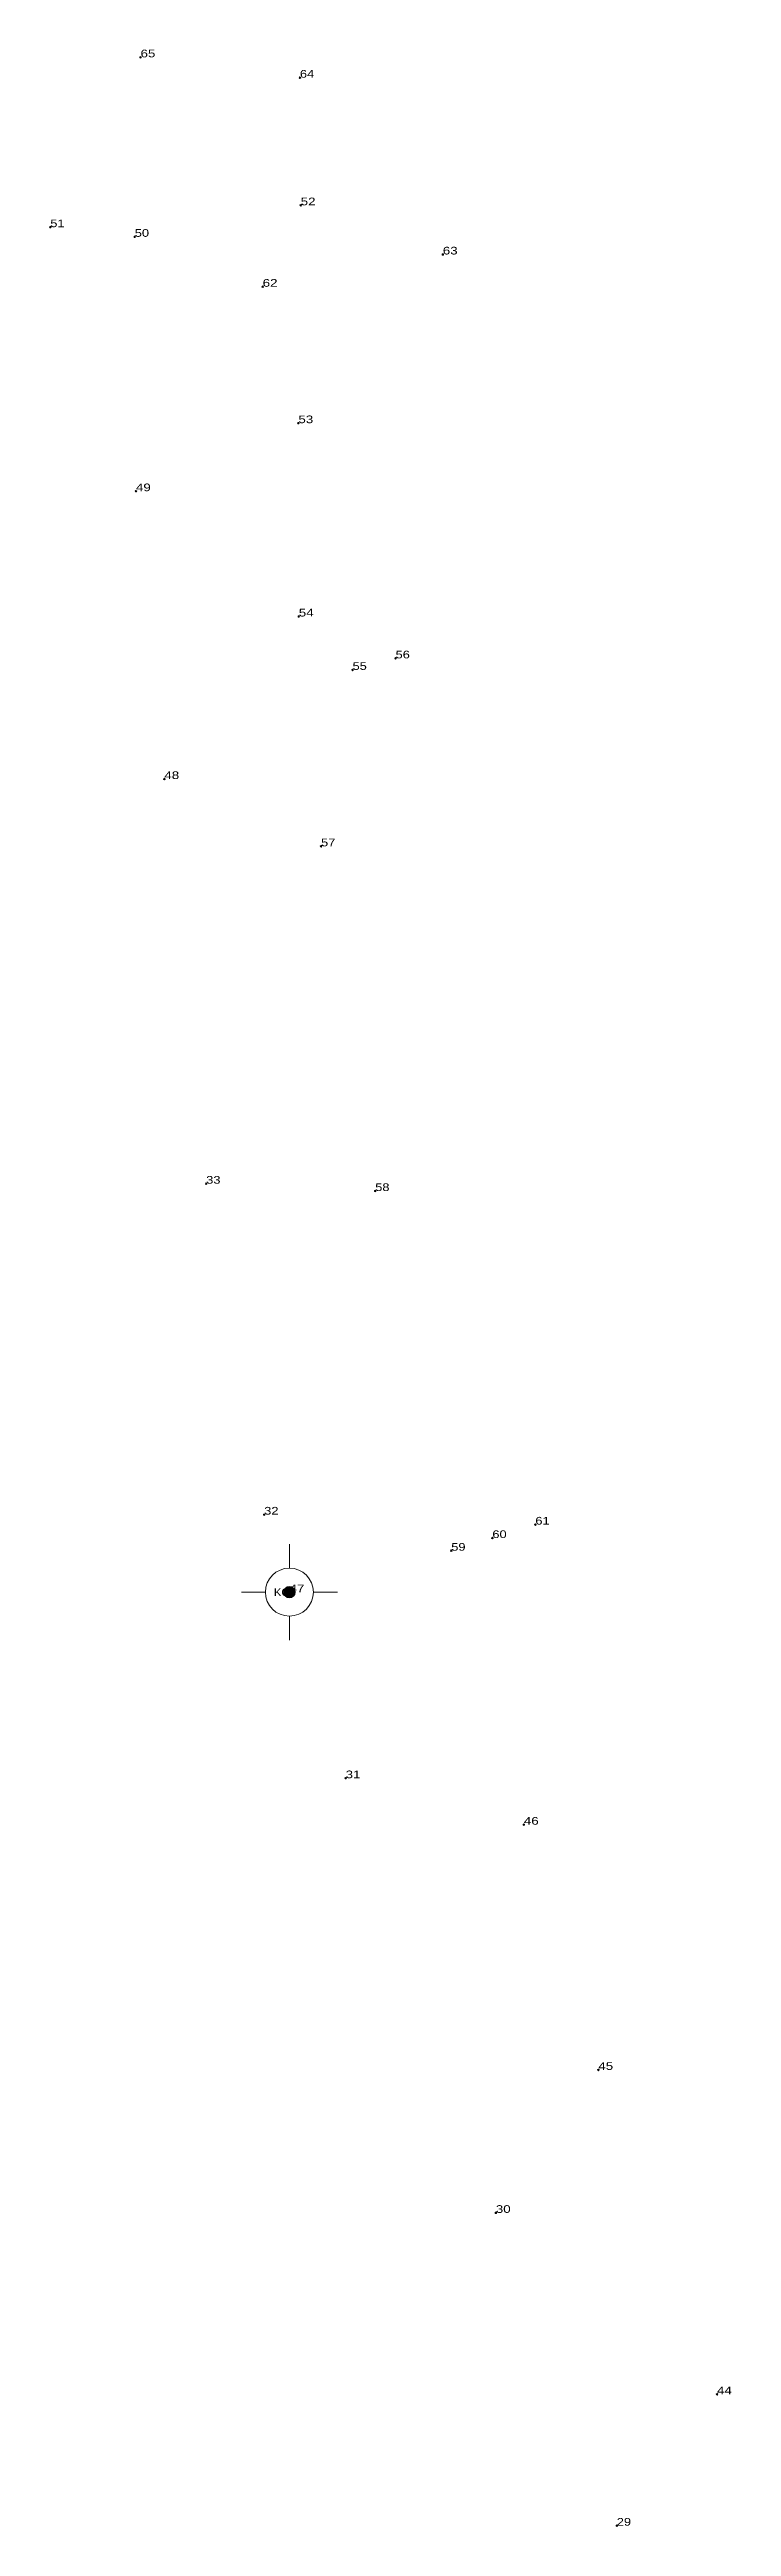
# Model space of a CAD drawing. Header units: metres. Extents: x 548092 to 552280, y 1838216 to 1839989.
# Drawn here: x 548091.7 to 548109.4, y 1838635.1 to 1838699.6 of the extents above; entities that cross this region are included whole.
import ezdxf
from ezdxf.enums import TextEntityAlignment as Align

# ---------------------------------------------------------------- set-up
doc = ezdxf.new("R2010")
doc.units = ezdxf.units.M
doc.header["$LTSCALE"] = 0.08
doc.header["$PDMODE"] = 32
doc.header["$PDSIZE"] = 0.04
doc.layers.add('12', color=7, linetype='Continuous')
doc.layers.add('9', color=7, linetype='Continuous')
doc.layers.add('7', color=7, linetype='Continuous', lineweight=13)

msp = doc.modelspace()

# ---------------------------------------------------------------- hatches: boundary and pattern name
at = {"layer": '7'}
msp.add_hatch(color=256, dxfattribs=at).paths.add_polyline_path([(548097.93647, 1838659.30252, 1), (548097.93647, 1838659.60252, 1)])

# ---------------------------------------------------------------- linework, layer by layer
for p, q in [((548097.94, 1838660.08), (548097.94, 1838660.7)), ((548097.31, 1838659.45), (548096.69, 1838659.45)), ((548099.19, 1838659.45), (548098.56, 1838659.45)), ((548097.94, 1838658.2), (548097.94, 1838658.83))]:
    msp.add_line(p, q, dxfattribs=at)
for radius in [0.625, 0.15]:
    msp.add_circle((548097.93647, 1838659.45252), radius, dxfattribs=at)
for p in [(548094.06, 1838699.39), (548098.21, 1838698.86), (548098.23, 1838695.54), (548091.71, 1838694.97), (548093.91, 1838694.72), (548101.93, 1838694.26), (548097.24, 1838693.42), (548098.17, 1838689.87), (548093.94, 1838688.1), (548098.18, 1838684.84), (548100.7, 1838683.75), (548099.58, 1838683.45), (548094.68, 1838680.61), (548098.76, 1838678.86), (548095.77, 1838670.08), (548100.17, 1838669.89), (548097.28, 1838661.47), (548104.34, 1838661.21), (548102.15, 1838660.53), (548103.22, 1838660.86), (548099.4, 1838654.61), (548104.04, 1838653.4), (548105.98, 1838647.02), (548103.31, 1838643.3), (548109.07, 1838638.58), (548106.46, 1838635.16)]:
    msp.add_point(p, dxfattribs=at)

# ---------------------------------------------------------------- texts
at = {"layer": '12'}
for s, width, p in [('65', 1.3, (548094.06, 1838699.39)), ('64', 1.25, (548098.21, 1838698.86)), ('52', 1.3, (548098.23, 1838695.54)), ('51', 1.25, (548091.71, 1838694.97)), ('50', 1.25, (548093.91, 1838694.72)), ('63', 1.3, (548101.93, 1838694.26)), ('62', 1.3, (548097.24, 1838693.42)), ('53', 1.3, (548098.17, 1838689.87)), ('49', 1.3, (548093.94, 1838688.1)), ('54', 1.3, (548098.18, 1838684.84)), ('56', 1.25, (548100.7, 1838683.75)), ('55', 1.25, (548099.58, 1838683.45)), ('48', 1.3, (548094.68, 1838680.61)), ('57', 1.25, (548098.76, 1838678.86)), ('33', 1.25, (548095.77, 1838670.08)), ('58', 1.25, (548100.17, 1838669.89)), ('32', 1.25, (548097.28, 1838661.47)), ('61', 1.25, (548104.34, 1838661.21)), ('59', 1.25, (548102.15, 1838660.53)), ('60', 1.25, (548103.22, 1838660.86)), ('31', 1.3, (548099.4, 1838654.61)), ('46', 1.3, (548104.04, 1838653.4)), ('45', 1.3, (548105.98, 1838647.02)), ('30', 1.3, (548103.31, 1838643.3)), ('44', 1.3, (548109.07, 1838638.58)), ('29', 1.25, (548106.46, 1838635.16))]:
    msp.add_text(s, height=0.2, dxfattribs=dict(at, width=width)).set_placement(p)
at = {"layer": '7', "width": 1.3}
msp.add_text('47', height=0.2, dxfattribs=at).set_placement((548097.94, 1838659.45))
at = {"layer": '9', "width": 1.1}
msp.add_text('KC', height=0.2, dxfattribs=at).set_placement((548097.94, 1838659.35), align=Align.RIGHT)

doc.saveas('drawing.dxf')
